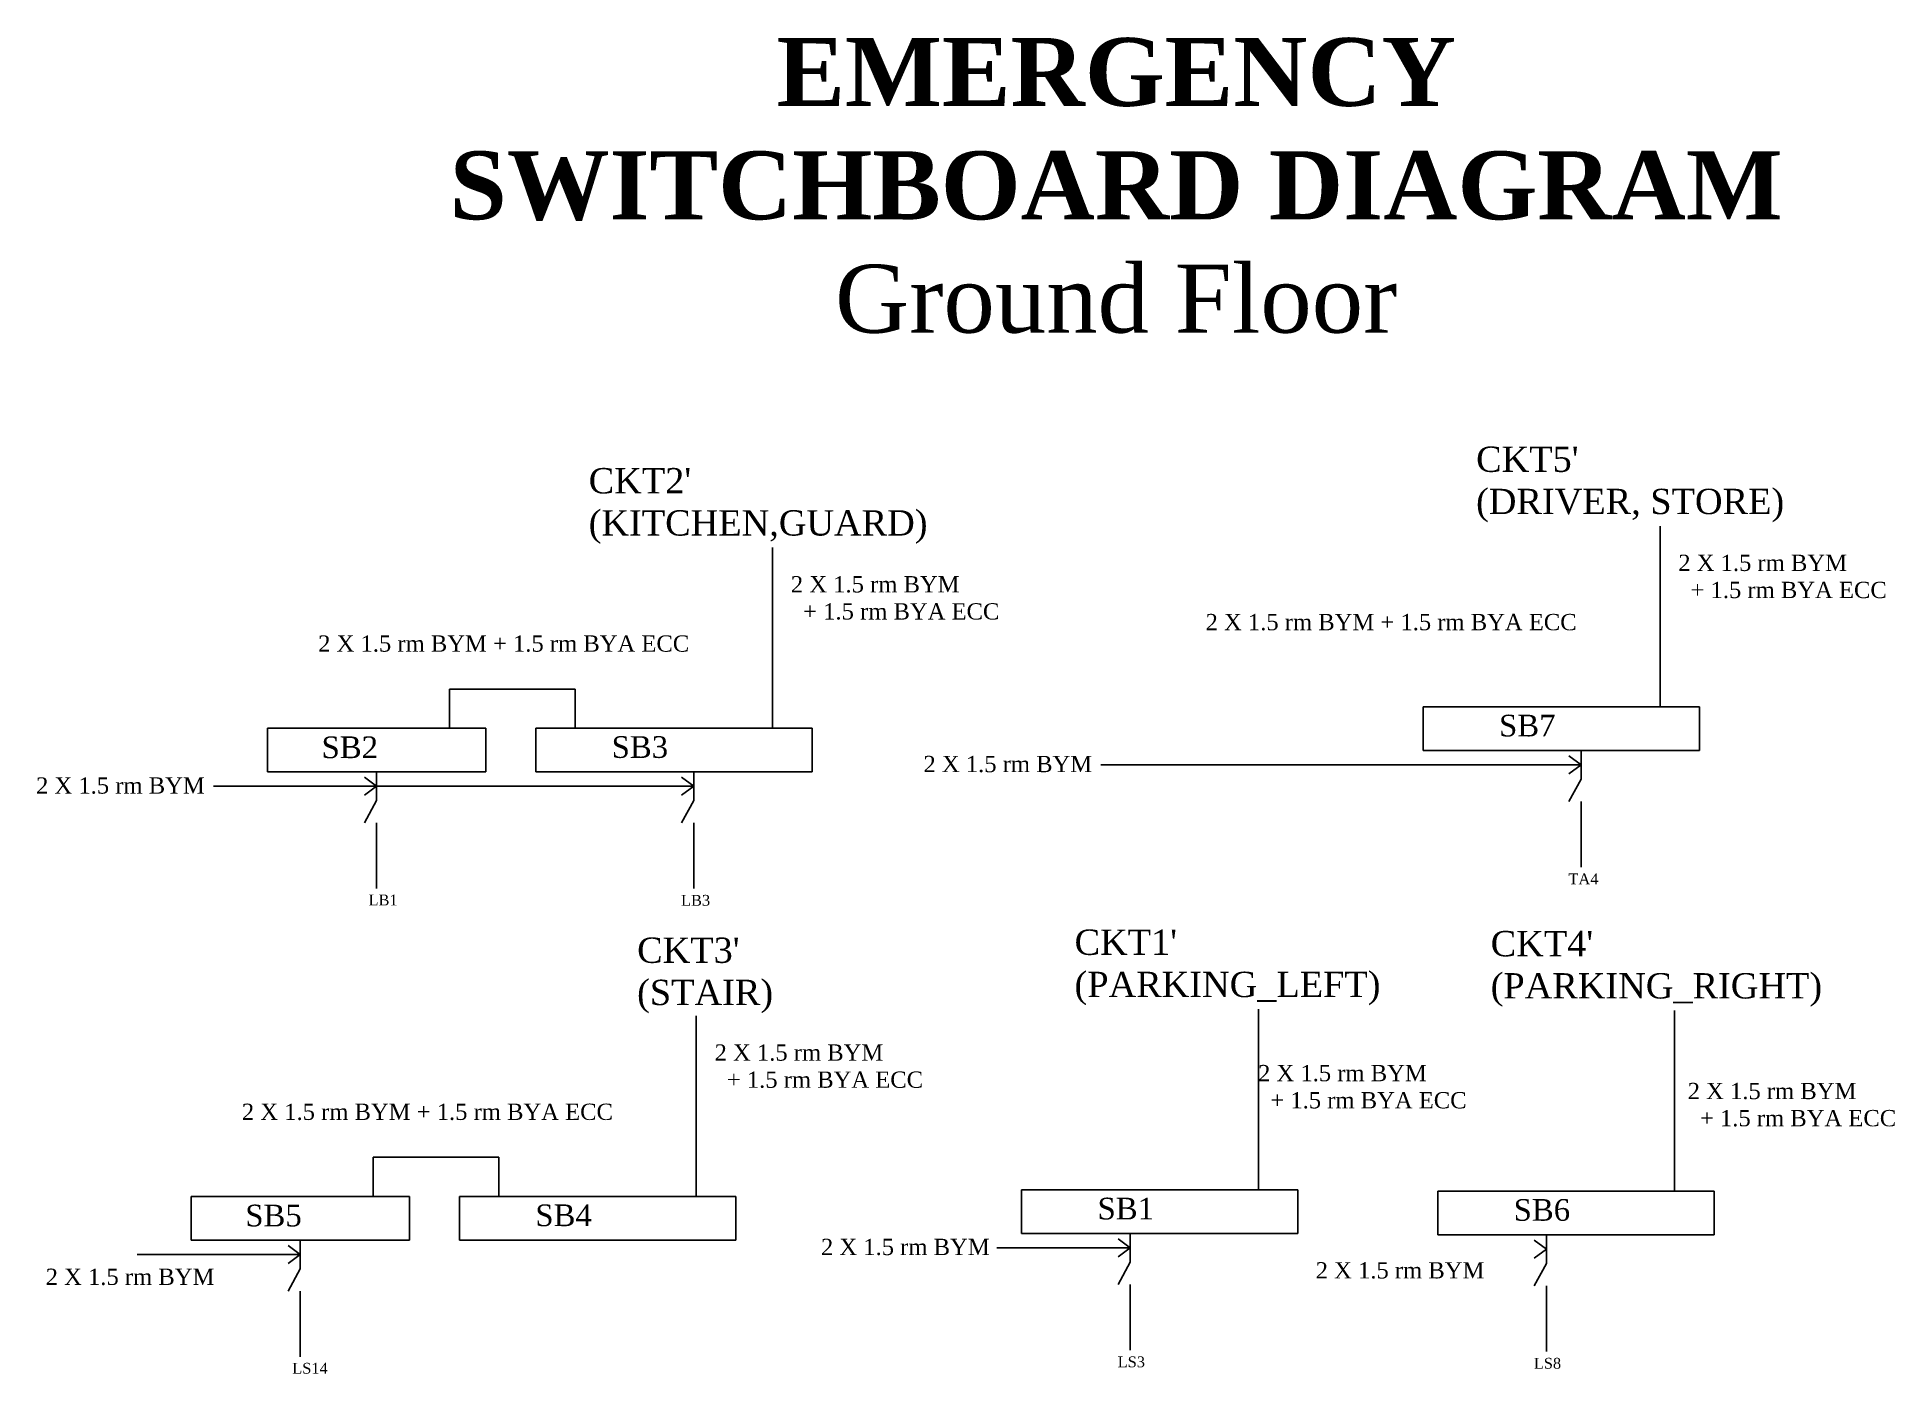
# Model space of a CAD drawing. Header units: inches. Extents: x 71 to 584, y 27 to 397.
import ezdxf

# ---------------------------------------------------------------- set-up
doc = ezdxf.new("R2010")
doc.units = ezdxf.units.IN
doc.header["$MEASUREMENT"] = 0
doc.styles.get("Standard").update_dxf_attribs({"font": 'arial.ttf'})

msp = doc.modelspace()

# ---------------------------------------------------------------- linework, layer by layer
for p, q in [((519.16, 211.72), (519.16, 261.72)), ((273.83, 205.79), (273.83, 255.79)), ((184.47, 205.79), (184.47, 216.65)), ((184.47, 216.65), (219.27, 216.65)), ((219.27, 216.65), (219.27, 205.79)), ((453.69, 211.72), (530.08, 211.72)), ((453.69, 199.64), (453.69, 211.72)), ((530.08, 211.72), (530.08, 199.64)), ((134.22, 205.79), (194.52, 205.79)), ((134.22, 193.71), (134.22, 205.79)), ((194.52, 205.79), (194.52, 193.71)), ((208.36, 205.79), (284.75, 205.79)), ((208.36, 193.71), (208.36, 205.79)), ((284.75, 205.79), (284.75, 193.71)), ((364.59, 195.7), (497.34, 195.7)), ((464.6, 199.64), (453.69, 199.64)), ((475.51, 199.64), (464.6, 199.64)), ((486.42, 199.64), (475.51, 199.64)), ((497.34, 199.64), (486.42, 199.64)), ((497.34, 195.7), (493.95, 198.2)), ((497.34, 195.7), (493.95, 193.2)), ((508.25, 199.64), (497.34, 199.64)), ((497.34, 199.64), (497.34, 191.75)), ((519.16, 199.64), (508.25, 199.64)), ((530.08, 199.64), (519.16, 199.64)), ((144.27, 193.71), (134.22, 193.71)), ((154.32, 193.71), (144.27, 193.71)), ((164.37, 193.71), (154.32, 193.71)), ((164.37, 189.77), (160.98, 192.27)), ((174.42, 193.71), (164.37, 193.71)), ((164.37, 193.71), (164.37, 185.82)), ((184.47, 193.71), (174.42, 193.71)), ((194.52, 193.71), (184.47, 193.71)), ((219.27, 193.71), (208.36, 193.71)), ((230.18, 193.71), (219.27, 193.71)), ((241.1, 193.71), (230.18, 193.71)), ((252.01, 193.71), (241.1, 193.71)), ((252.01, 189.77), (248.63, 192.27)), ((262.92, 193.71), (252.01, 193.71)), ((252.01, 193.71), (252.01, 185.82)), ((273.83, 193.71), (262.92, 193.71)), ((284.75, 193.71), (273.83, 193.71)), ((497.34, 191.75), (493.98, 185.54)), ((119.27, 189.77), (252.01, 189.77)), ((164.37, 189.77), (160.98, 187.27)), ((164.37, 185.82), (161.01, 179.61)), ((252.01, 189.77), (248.63, 187.27)), ((252.01, 185.82), (248.65, 179.61)), ((497.34, 185.54), (497.34, 167.38)), ((164.37, 179.61), (164.37, 161.44)), ((252.01, 179.61), (252.01, 161.44)), ((252.74, 76.29), (252.74, 126.29)), ((408.16, 78.15), (408.16, 128.15)), ((523.2, 77.76), (523.2, 127.76)), ((163.38, 76.29), (163.38, 87.16)), ((163.38, 87.16), (198.18, 87.16)), ((198.18, 87.16), (198.18, 76.29)), ((342.68, 78.15), (419.07, 78.15)), ((342.68, 66.07), (342.68, 78.15)), ((419.07, 78.15), (419.07, 66.07)), ((457.72, 77.76), (534.11, 77.76)), ((457.72, 65.68), (457.72, 77.76)), ((534.11, 77.76), (534.11, 65.68)), ((113.12, 76.29), (173.43, 76.29)), ((113.12, 64.21), (113.12, 76.29)), ((173.43, 76.29), (173.43, 64.21)), ((187.26, 76.29), (263.65, 76.29)), ((187.26, 64.21), (187.26, 76.29)), ((263.65, 76.29), (263.65, 64.21)), ((123.17, 64.21), (113.12, 64.21)), ((133.22, 64.21), (123.17, 64.21)), ((143.27, 64.21), (133.22, 64.21)), ((143.27, 60.27), (139.89, 62.77)), ((153.33, 64.21), (143.27, 64.21)), ((143.27, 64.21), (143.27, 56.32)), ((163.38, 64.21), (153.33, 64.21)), ((173.43, 64.21), (163.38, 64.21)), ((198.18, 64.21), (187.26, 64.21)), ((209.09, 64.21), (198.18, 64.21)), ((220, 64.21), (209.09, 64.21)), ((230.92, 64.21), (220, 64.21)), ((241.83, 64.21), (230.92, 64.21)), ((252.74, 64.21), (241.83, 64.21)), ((263.65, 64.21), (252.74, 64.21)), ((372.72, 62.13), (335.81, 62.13)), ((353.6, 66.07), (342.68, 66.07)), ((364.51, 66.07), (353.6, 66.07)), ((375.42, 66.07), (364.51, 66.07)), ((372.72, 62.13), (369.34, 64.63)), ((372.72, 62.13), (369.34, 59.63)), ((372.72, 66.07), (372.72, 58.18)), ((386.33, 66.07), (375.42, 66.07)), ((397.25, 66.07), (386.33, 66.07)), ((408.16, 66.07), (397.25, 66.07)), ((419.07, 66.07), (408.16, 66.07)), ((468.64, 65.68), (457.72, 65.68)), ((479.55, 65.68), (468.64, 65.68)), ((490.46, 65.68), (479.55, 65.68)), ((487.76, 61.74), (484.38, 64.24)), ((487.76, 61.74), (484.38, 59.24)), ((487.76, 65.68), (487.76, 57.79)), ((501.37, 65.68), (490.46, 65.68)), ((512.29, 65.68), (501.37, 65.68)), ((523.2, 65.68), (512.29, 65.68)), ((534.11, 65.68), (523.2, 65.68)), ((98.17, 60.27), (143.27, 60.27)), ((143.27, 60.27), (139.89, 57.77)), ((372.72, 58.18), (369.36, 51.97)), ((487.76, 57.79), (484.4, 51.58)), ((143.27, 56.32), (139.92, 50.11)), ((372.72, 51.97), (372.72, 33.81)), ((487.76, 51.58), (487.76, 33.42)), ((143.27, 50.11), (143.27, 31.95))]:
    msp.add_line(p, q)

# ---------------------------------------------------------------- texts
at = {"linetype": 'Continuous', "lineweight": 13, "insert": (368.82, 396.72), "char_height": 18.8091, "width": 640.8678, "attachment_point": 2}
msp.add_mtext('{\\fTimes New Roman|b1|i0|c0|p18;EMERGENCY \\PSWITCHBOARD DIAGRAM\\fTimes New Roman|b0|i0|c0|p18;\\PGround Floor}', dxfattribs=at)
at = {"attachment_point": 1}
for s, insert, char_height, width in [("{\\fTimes New Roman|b0|i0|c0|p18;CKT5'\\P(DRIVER, STORE)}", (468.32, 283.7), 7, 115.9854), ("{\\fTimes New Roman|b0|i0|c0|p18;CKT2'\\P(KITCHEN,GUARD)}", (222.99, 277.76), 7, 68.0765), ('{\\fTimes New Roman|b0|i0|c0|p18;2 X 1.5 rm BYM \\P  + 1.5 rm BYA ECC}', (524.21, 253.8), 4.5, 108.9306), ('{\\fTimes New Roman|b0|i0|c0|p18;2 X 1.5 rm BYM \\P  + 1.5 rm BYA ECC}', (278.88, 247.87), 4.5, 108.9306), ('{\\fTimes New Roman|b0|i0|c0|p18;2 X 1.5 rm BYM + 1.5 rm BYA ECC}', (393.53, 237.41), 4.5, 101.6655), ('{\\fTimes New Roman|b0|i0|c0|p18;2 X 1.5 rm BYM + 1.5 rm BYA ECC}', (148.2, 231.48), 4.5, 101.6655), ('{\\fTimes New Roman|b0|i0|c0|p18;SB7}', (474.66, 209.54), 6, 27.6244), ('{\\fTimes New Roman|b0|i0|c0|p18;SB2}', (149.14, 203.54), 6, 27.6244), ('{\\fTimes New Roman|b0|i0|c0|p18;SB3}', (229.33, 203.61), 6, 27.6244), ('{\\fTimes New Roman|b0|i0|c0|p18;2 X 1.5 rm BYM}', (315.54, 198.16), 4.5, 47.7681), ('{\\fTimes New Roman|b0|i0|c0|p18;2 X 1.5 rm BYM}', (70.21, 192.22), 4.5, 47.7681), ('{\\fTimes New Roman|b0|i0|c0|p18;TA4}', (493.84, 165.64), 3, 14.448), ('{\\fTimes New Roman|b0|i0|c0|p18;LB1}', (162.12, 159.8), 3, 14.448), ('{\\fTimes New Roman|b0|i0|c0|p18;LB3}', (248.51, 159.71), 3, 14.448), ("{\\fTimes New Roman|b0|i0|c0|p18;CKT1'\\P(PARKING_LEFT)}", (357.31, 150.13), 7, 68.0765), ("{\\fTimes New Roman|b0|i0|c0|p18;CKT4'\\P(PARKING_RIGHT)}", (472.35, 149.74), 7, 68.0765), ("{\\fTimes New Roman|b0|i0|c0|p18;CKT3'\\P(STAIR)}", (236.38, 147.92), 7, 68.0765), ('{\\fTimes New Roman|b0|i0|c0|p18;2 X 1.5 rm BYM \\P  + 1.5 rm BYA ECC}', (257.79, 118.37), 4.5, 108.9306), ('{\\fTimes New Roman|b0|i0|c0|p18;2 X 1.5 rm BYM \\P  + 1.5 rm BYA ECC}', (408.04, 112.68), 4.5, 108.9306), ('{\\fTimes New Roman|b0|i0|c0|p18;2 X 1.5 rm BYM \\P  + 1.5 rm BYA ECC}', (526.81, 107.73), 4.5, 108.9306), ('{\\fTimes New Roman|b0|i0|c0|p18;2 X 1.5 rm BYM + 1.5 rm BYA ECC}', (127.11, 101.98), 4.5, 101.6655), ('{\\fTimes New Roman|b0|i0|c0|p18;SB5}', (128.05, 74.04), 6, 27.6244), ('{\\fTimes New Roman|b0|i0|c0|p18;SB4}', (208.24, 74.11), 6, 27.6244), ('{\\fTimes New Roman|b0|i0|c0|p18;SB1}', (363.66, 75.97), 6, 27.6244), ('{\\fTimes New Roman|b0|i0|c0|p18;SB6}', (478.7, 75.59), 6, 27.6244), ('{\\fTimes New Roman|b0|i0|c0|p18;2 X 1.5 rm BYM}', (287.2, 64.61), 4.5, 47.7681), ('{\\fTimes New Roman|b0|i0|c0|p18;2 X 1.5 rm BYM}', (423.97, 58.14), 4.5, 47.7681), ('{\\fTimes New Roman|b0|i0|c0|p18;2 X 1.5 rm BYM}', (72.87, 56.35), 4.5, 47.7681), ('{\\fTimes New Roman|b0|i0|c0|p18;LS3}', (369.23, 32.07), 3, 14.448), ('{\\fTimes New Roman|b0|i0|c0|p18;LS8}', (484.27, 31.68), 3, 14.448), ('{\\fTimes New Roman|b0|i0|c0|p18;LS14}', (141.03, 30.3), 3, 14.448)]:
    msp.add_mtext(s, dxfattribs=dict(at, insert=insert, char_height=char_height, width=width))

doc.saveas('drawing.dxf')
